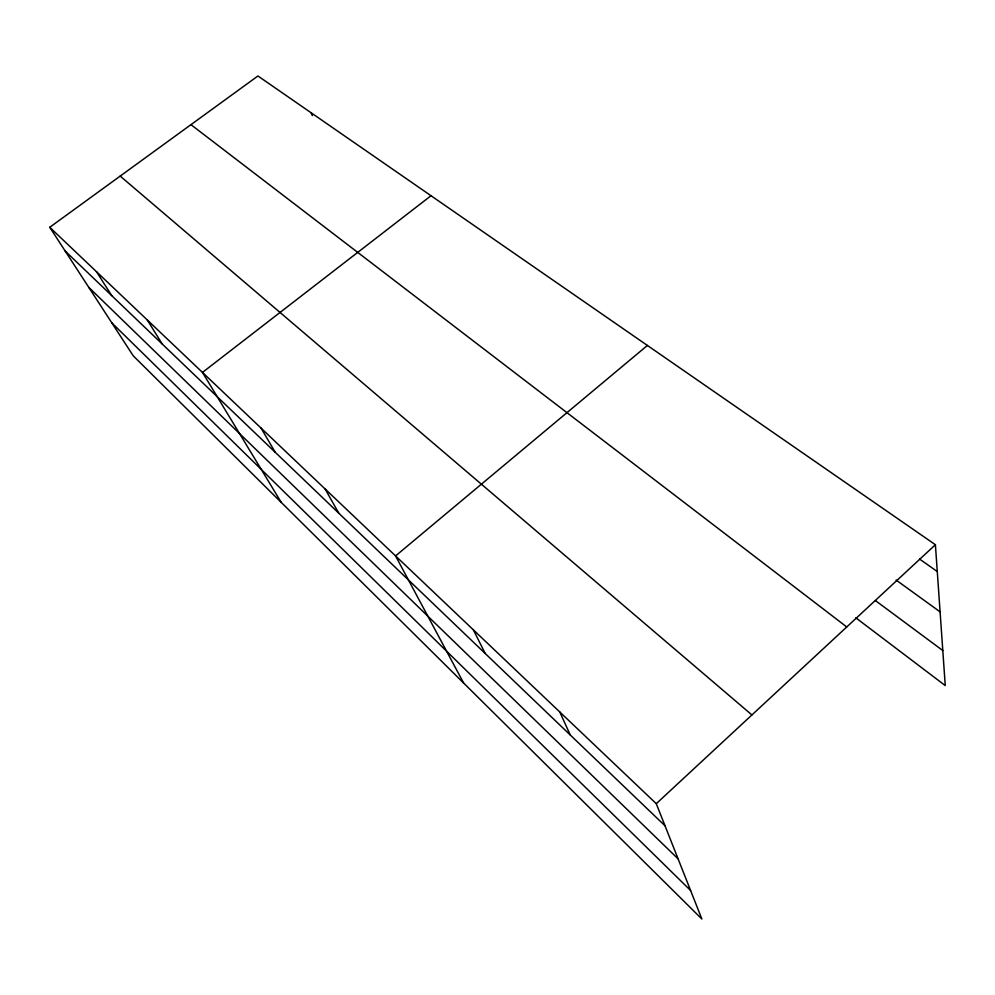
<?xml version="1.0" encoding="UTF-8"?>
<svg xmlns="http://www.w3.org/2000/svg" width="995" height="995" viewBox="0 0 995 995"><rect width="100%" height="100%" fill="white"/><g stroke="black" fill="none" stroke-linecap="round" stroke-linejoin="round"><path stroke-width="1.49" d="M656.277 803.674L935.399 544.725L257.941 75.981L49.75 227.283L133.218 355.8L701.873 919.019L656.277 803.674L49.75 227.283M647.397 345.452L395.562 555.919L463.658 683.08M431.009 195.729L202.482 372.416L281.262 502.425M919.554 559.053L937.278 571.553M896.134 580.06L940.101 611.863M875.451 600.607L942.8 650.543M855.812 617.808L945.25 685.567L935.399 544.725M190.953 124.661L846.757 626.962M120.184 176.09L751.921 714.945M65.16 251.014L665.008 825.775M88.754 287.331L678.092 858.859M111.863 322.915L690.592 890.475M96.49 271.697L111.751 295.652M147.223 319.917L162.247 344.034M261.026 428.061L275.254 452.315M325.104 488.955L338.748 513.146M473.384 629.872L485.187 653.479M559.787 711.985L570.259 734.982M311.099 112.758L312.343 115.594"/></g></svg>
